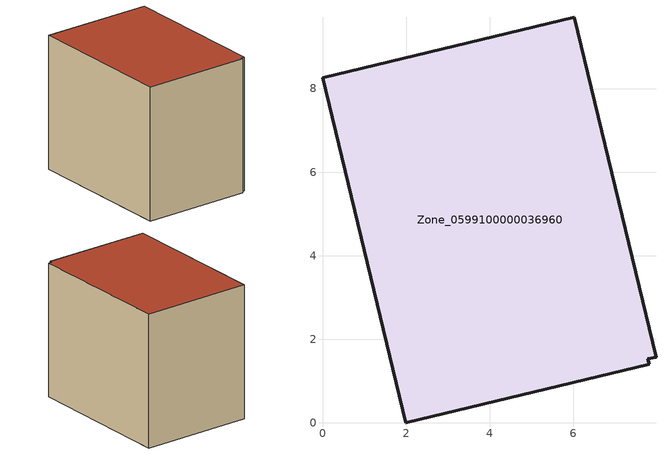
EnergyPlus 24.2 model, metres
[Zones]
Zone_0599100000036960
 floor ground (C_G): 7.98,1.57 7.79,1.53 7.82,1.4 1.99,0 0,8.26 6.02,9.71 z0
 wall outside (C_F): 7.98,1.57 6.02,9.71 0,8.26 1.99,0 7.82,1.4 7.79,1.53 7.98,1.57 z0:7.46
 roof outside (C_R): 7.79,1.53 7.98,1.57 6.02,9.71 0,8.26 1.99,0 7.82,1.4 z7.46
[BUILDING]
Pand.0599100000036960: North Axis=0; Terrain=City; Loads Convergence Tolerance Value=0.04; Temperature Convergence Tolerance Value=0.4; Solar Distribution=FullExterior; Maximum Number of Warmup Days=25; Minimum Number of Warmup Days=1
[Site:Location]
Rotterdam.The.Hague.AP_ZH_NLD Design_Conditions: Latitude=51.96; Longitude=4.45; Time Zone=1; Elevation=-4.5
[SITE:GROUNDTEMPERATURE:BUILDINGSURFACE]
18, 18, 18, 18, 18, 18, 18, 18, 18, 18, 18, 18
[MATERIAL] Thermal Absorptance=0.9; Solar Absorptance=0.7; Visible Absorptance=0.7
Name | Roughness | Thickness | Conductivity | Density | Specific Heat
G.TI.1965-1974 | MediumSmooth | 0.15 | 0.882353 | 540 | 1210
F.TI.1965-1974 | Rough | 0.3 | 0.697674 | 1920 | 840
R.TI.1965-1974 | MediumRough | 0.2 | 0.232558 | 1500 | 1000
[CONSTRUCTION]
C_G: G.TI.1965-1974
C_F: F.TI.1965-1974
C_R: R.TI.1965-1974
[ZONE]
Zone_0599100000036960: Type=1; Multiplier=1; Ceiling Height=Autocalculate; Volume=Autocalculate; Floor Area=autocalculate; Part of Total Floor Area=Yes
[ZONEINFILTRATION:DESIGNFLOWRATE]
Infil_Zone_0599100000036960: Zone or ZoneList or Space or SpaceList=Zone_0599100000036960; Schedule=AlwaysOn; Design Flow Rate Calculation Method=Flow/Area; Flow Rate per Floor Area=0.003; Constant Term Coefficient=1; Temperature Term Coefficient=0; Velocity Term Coefficient=0; Velocity Squared Term Coefficient=0
[HVACTEMPLATE:ZONE:IDEALLOADSAIRSYSTEM]
Zone_0599100000036960: Maximum Heating Supply Air Temperature=50; Minimum Cooling Supply Air Temperature=13; Maximum Heating Supply Air Humidity Ratio=0.0156; Minimum Cooling Supply Air Humidity Ratio=0.0077; Heating Limit=NoLimit; Cooling Limit=NoLimit; Dehumidification Control Type=ConstantSensibleHeatRatio; Cooling Sensible Heat Ratio=0.7; Dehumidification Setpoint=60; Humidification Control Type=None; Humidification Setpoint=30; Outdoor Air Method=None; Outdoor Air Flow Rate per Person=0.00944; Outdoor Air Flow Rate per Zone Floor Area=0; Outdoor Air Flow Rate per Zone=0; Demand Controlled Ventilation Type=None; Outdoor Air Economizer Type=NoEconomizer; Heat Recovery Type=None; Sensible Heat Recovery Effectiveness=0.7; Latent Heat Recovery Effectiveness=0.65
[ZONECONTROL:THERMOSTAT]
ThermostatControl_Zone_0599100000036960: Zone or ZoneList=Zone_0599100000036960; Control Type Schedule=DualSetpointControlType; Control 1=Thermostat_Zone_0599100000036960; Temperature Difference Between Cutout And Setpoint=0
[THERMOSTATSETPOINT:DUALSETPOINT]
Thermostat_Zone_0599100000036960: Heating Setpoint Temperature Schedule=HeatingSetpoint_Zone_0599100000036960; Cooling Setpoint Temperature Schedule=CoolingSetpoint_Zone_0599100000036960
[SCHEDULE:COMPACT]
HeatingSetpoint_Zone_0599100000036960: Through: 12/31, For: AllDays, Until: 24:00, 21
CoolingSetpoint_Zone_0599100000036960: Through: 12/31, For: AllDays, Until: 24:00, 24
DualSetpointControlType: Through: 12/31, For: AllDays, Until: 24:00, 4
AlwaysOn: Through: 12/31, For: AllDays, Until: 24:00, 1
